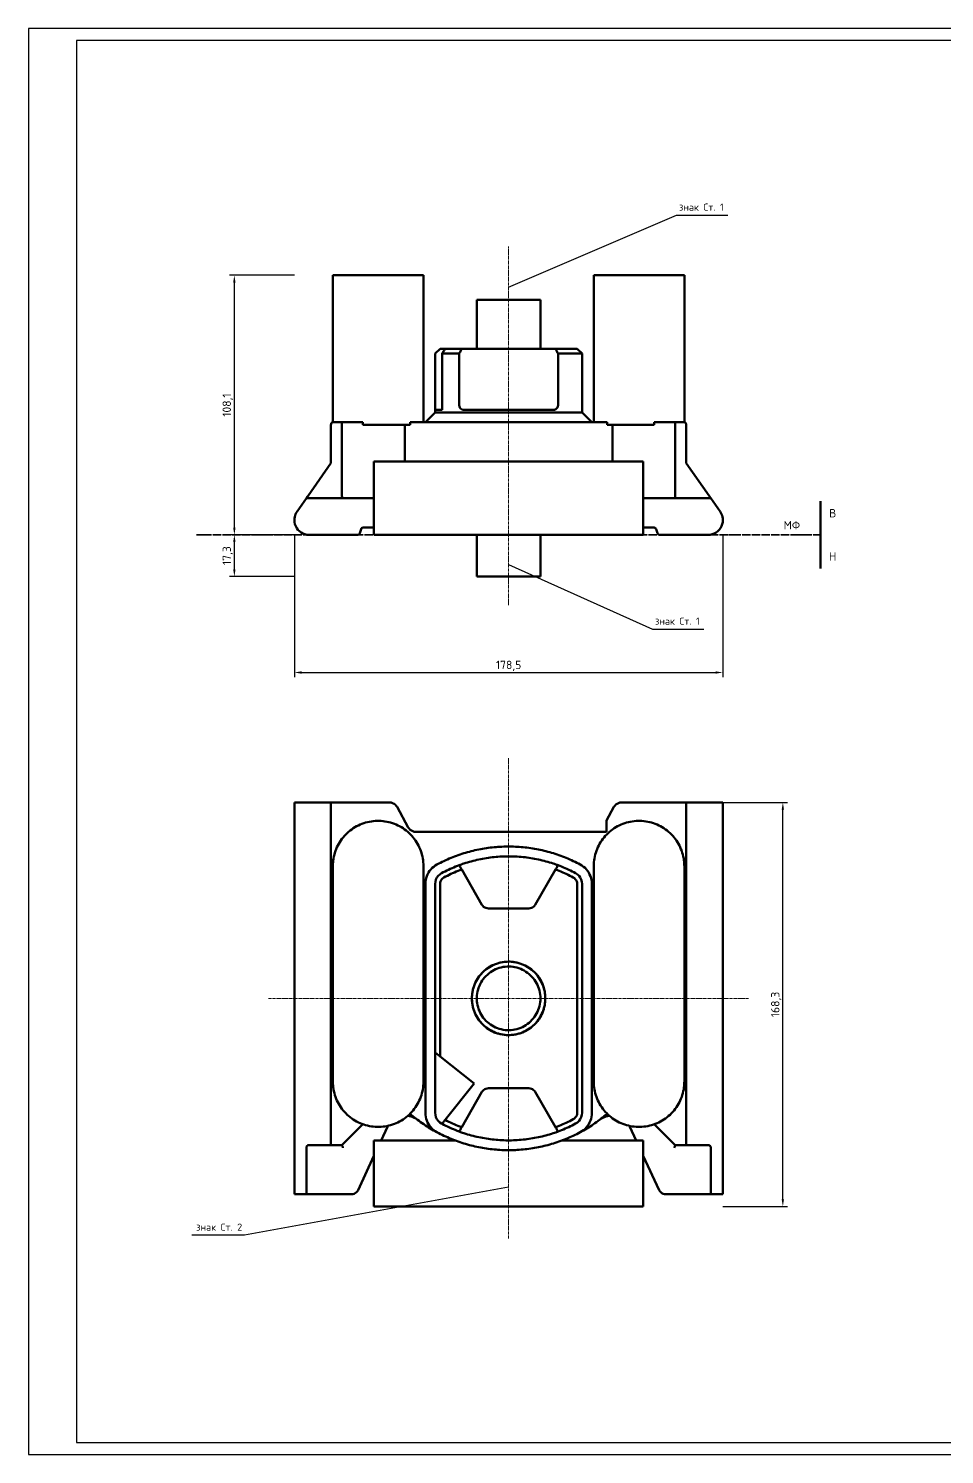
# Model space of a CAD drawing. Header units: millimetres. Extents: x 0 to 841, y 0 to 594.
# Drawn here: x 0 to 382, y 0 to 594 of the extents above; entities that cross this region are included whole.
import ezdxf
from ezdxf.enums import TextEntityAlignment as Align

# ---------------------------------------------------------------- set-up
doc = ezdxf.new("R2010")
doc.units = ezdxf.units.MM
doc.header["$LTSCALE"] = 0.35
doc.linetypes.add('CENTER', pattern=[5.08, 3.175, -0.635, 0.635, -0.635])
doc.linetypes.add('DASHDOT', pattern=[3.556, 2.54, -0.508, 0, -0.508])
for name, color, linetype in [('00_РАМКА', 7, 'Continuous'), ('08_ТЕКСТ', 7, 'Continuous'), ('09_РАЗМЕРЫ', 7, 'Continuous')]:
    doc.layers.add(name, color=color, linetype=linetype)
for name, color, linetype, lineweight in [('07_ОСИ', 2, 'CENTER', 18), ('20_ВИДИМЫЕ', 7, 'Continuous', 50), ('26_РАЗЪЁМ', 7, 'DASHDOT', 35)]:
    doc.layers.add(name, color=color, linetype=linetype, lineweight=lineweight)
doc.styles.add('ГОСТ', font='isocpeur.ttf')
doc.dimstyles.new('ГОСТ', dxfattribs={"dimtxt": 3.5, "dimasz": 3, "dimexe": 2, "dimexo": 0, "dimgap": 1, "dimtad": 1, "dimdec": 1, "dimtxsty": 'ГОСТ', "dimcen": 2.5, "dimclrd": 7, "dimclre": 7, "dimclrt": 7, "dimazin": 3, "dimtfac": 1, "dimtmove": 0, "dimatfit": 3, "dimarcsym": 0})

msp = doc.modelspace()

# ---------------------------------------------------------------- linework, layer by layer
at = {"layer": '00_РАМКА'}
for points in [[(0, 0), (841, 0), (841, 594), (0, 594)], [(20, 5), (836, 5), (836, 589), (20, 589)]]:
    msp.add_lwpolyline(points, close=True, dxfattribs=at)
at = {"layer": '07_ОСИ'}
for p, q in [((200, 353.74), (200, 503.2)), ((200, 90), (200, 290)), ((100, 190), (300, 190))]:
    msp.add_line(p, q, dxfattribs=at)
at = {"layer": '09_РАЗМЕРЫ'}
for p, q in [((200, 486.2), (270, 516.2)), ((270, 516.2), (291.35, 516.2)), ((200, 370.74), (260, 343.74)), ((260, 343.74), (281.35, 343.74)), ((200, 111.3), (90, 91.3)), ((90, 91.3), (68.05, 91.3))]:
    msp.add_line(p, q, dxfattribs=at)
at = {"layer": '20_ВИДИМЫЕ'}
for q in [(330, 397.08), (330, 369.08)]:
    msp.add_line((330, 383.08), q, dxfattribs=at)
for points in [[(126.78, 429.97), (126.78, 491.2)], [(164.52, 491.2), (164.38, 491.2), (164.24, 491.2), (164.1, 491.2), (163.78, 491.2), (163.37, 491.2), (162.95, 491.2), (162.46, 491.2), (161.79, 491.2), (161.13, 491.2), (160.46, 491.2), (159.58, 491.2), (158.69, 491.2), (157.8, 491.2), (156.81, 491.2), (155.74, 491.2), (154.68, 491.2), (153.59, 491.2), (152.4, 491.2), (151.21, 491.2), (150.02, 491.2), (148.78, 491.2), (147.53, 491.2), (146.28, 491.2), (145.03, 491.2), (143.78, 491.2), (142.53, 491.2), (141.29, 491.2), (140.1, 491.2), (138.91, 491.2), (137.72, 491.2), (136.63, 491.2), (135.56, 491.2), (134.5, 491.2), (133.51, 491.2), (132.62, 491.2), (131.73, 491.2), (130.85, 491.2), (130.18, 491.2), (129.51, 491.2), (128.84, 491.2), (128.36, 491.2), (127.94, 491.2), (127.52, 491.2), (127.21, 491.2), (127.07, 491.2), (126.93, 491.2), (126.78, 491.2)], [(164.52, 430), (164.52, 491.2)], [(273.22, 491.2), (273.07, 491.2), (272.93, 491.2), (272.79, 491.2), (272.48, 491.2), (272.06, 491.2), (271.64, 491.2), (271.16, 491.2), (270.49, 491.2), (269.82, 491.2), (269.15, 491.2), (268.27, 491.2), (267.38, 491.2), (266.49, 491.2), (265.5, 491.2), (264.44, 491.2), (263.37, 491.2), (262.28, 491.2), (261.09, 491.2), (259.9, 491.2), (258.71, 491.2), (257.47, 491.2), (256.22, 491.2), (254.97, 491.2), (253.72, 491.2), (252.47, 491.2), (251.22, 491.2), (249.98, 491.2), (248.79, 491.2), (247.6, 491.2), (246.41, 491.2), (245.32, 491.2), (244.26, 491.2), (243.19, 491.2), (242.2, 491.2), (241.31, 491.2), (240.42, 491.2), (239.54, 491.2), (238.87, 491.2), (238.21, 491.2), (237.54, 491.2), (237.05, 491.2), (236.63, 491.2), (236.22, 491.2), (235.9, 491.2), (235.76, 491.2), (235.62, 491.2), (235.48, 491.2)], [(235.48, 430), (235.48, 491.2)], [(273.22, 429.97), (273.22, 491.2)], [(186.74, 481), (186.88, 481), (187.02, 481), (187.34, 481), (187.76, 481), (188.24, 481), (188.91, 481), (189.59, 481), (190.46, 481), (191.35, 481), (192.34, 481), (193.41, 481), (194.5, 481), (195.69, 481), (196.88, 481), (198.12, 481), (199.37, 481), (200.63, 481), (201.88, 481), (203.12, 481), (204.31, 481), (205.5, 481), (206.59, 481), (207.66, 481), (208.65, 481), (209.54, 481), (210.41, 481), (211.09, 481), (211.76, 481), (212.24, 481), (212.66, 481), (212.98, 481), (213.12, 481), (213.26, 481)], [(186.74, 460.6), (186.74, 481)], [(213.26, 460.6), (213.26, 481)], [(171.44, 460.6), (169.4, 458.56)], [(169.4, 435.1), (169.4, 458.56)], [(173.57, 460.6), (171.44, 460.6)], [(172.28, 458.56), (172.49, 458.9), (172.71, 459.24), (172.92, 459.58), (173.14, 459.92), (173.35, 460.26), (173.57, 460.6)], [(179.41, 458.56), (178.5, 458.56), (177.59, 458.56), (176.69, 458.56), (175.79, 458.56), (174.9, 458.56), (174.02, 458.56), (173.15, 458.56), (172.28, 458.56)], [(172.28, 458.56), (172.28, 435.1)], [(173.57, 460.6), (174.4, 460.6), (175.25, 460.6), (176.1, 460.6), (176.96, 460.6), (177.82, 460.6), (178.69, 460.6), (179.57, 460.6), (180.45, 460.6)], [(180.45, 460.6), (180.27, 460.26), (180.1, 459.92), (179.93, 459.58), (179.76, 459.24), (179.58, 458.9), (179.41, 458.56)], [(179.41, 458.56), (179.41, 437.14)], [(180.45, 460.6), (188.92, 460.6)], [(188.92, 460.6), (189.22, 460.6), (189.6, 460.6), (190.04, 460.6), (190.52, 460.6), (191.04, 460.6), (191.57, 460.6)], [(191.57, 460.6), (208.43, 460.6)], [(208.43, 460.6), (208.96, 460.6), (209.48, 460.6), (209.96, 460.6), (210.4, 460.6), (210.78, 460.6), (211.08, 460.6)], [(211.08, 460.6), (219.55, 460.6)], [(219.55, 460.6), (220.4, 460.6), (221.23, 460.6), (222.07, 460.6), (222.9, 460.6), (223.72, 460.6), (224.53, 460.6), (225.34, 460.6), (226.15, 460.6), (226.94, 460.6)], [(220.59, 458.56), (220.42, 458.9), (220.24, 459.24), (220.07, 459.58), (219.9, 459.92), (219.73, 460.26), (219.55, 460.6)], [(227.91, 458.56), (227.12, 458.56), (226.32, 458.56), (225.52, 458.56), (224.71, 458.56), (223.9, 458.56), (223.08, 458.56), (222.25, 458.56), (221.42, 458.56), (220.59, 458.56)], [(220.59, 437.14), (220.59, 458.56)], [(226.94, 460.6), (227.4, 460.6), (227.8, 460.6), (228.12, 460.6), (228.36, 460.6), (228.51, 460.6), (228.56, 460.6)], [(230.6, 458.56), (230.51, 458.56), (230.27, 458.56), (229.87, 458.56), (229.33, 458.56), (228.67, 458.56), (227.91, 458.56)], [(228.56, 460.6), (230.6, 458.56)], [(230.6, 458.56), (230.6, 434.08)], [(165.32, 430), (169.4, 434.08)], [(169.4, 434.08), (169.4, 435.1)], [(169.4, 435.1), (169.49, 435.1), (169.73, 435.1), (170.13, 435.1), (170.67, 435.1), (171.33, 435.1), (172.09, 435.1)], [(169.4, 434.08), (169.49, 434.08), (169.73, 434.08), (170.13, 434.08), (170.67, 434.08), (171.33, 434.08), (172.09, 434.08)], [(172.28, 435.1), (172.25, 435.1), (172.22, 435.1), (172.19, 435.1), (172.16, 435.1), (172.12, 435.1), (172.09, 435.1)], [(172.09, 434.08), (172.85, 434.08), (173.61, 434.08), (174.36, 434.08), (175.12, 434.08), (175.88, 434.08), (176.66, 434.08), (177.44, 434.08), (178.22, 434.08), (179, 434.08), (179.78, 434.08), (180.58, 434.08), (181.38, 434.08), (182.18, 434.08), (182.98, 434.08), (183.79, 434.08), (184.6, 434.08), (185.42, 434.08), (186.24, 434.08), (187.05, 434.08), (187.87, 434.08), (188.7, 434.08), (189.53, 434.08), (190.36, 434.08), (191.19, 434.08), (192.02, 434.08), (192.86, 434.08), (193.7, 434.08), (194.54, 434.08), (195.37, 434.08), (196.21, 434.08), (197.05, 434.08), (197.9, 434.08), (198.74, 434.08), (199.58, 434.08), (200.42, 434.08), (201.26, 434.08), (202.1, 434.08), (202.95, 434.08), (203.79, 434.08), (204.63, 434.08), (205.46, 434.08), (206.3, 434.08), (207.14, 434.08), (207.98, 434.08), (208.81, 434.08), (209.64, 434.08), (210.47, 434.08), (211.3, 434.08), (212.13, 434.08), (212.95, 434.08), (213.76, 434.08), (214.58, 434.08), (215.4, 434.08), (216.21, 434.08), (217.02, 434.08), (217.82, 434.08), (218.62, 434.08), (219.42, 434.08), (220.22, 434.08), (221, 434.08), (221.78, 434.08), (222.56, 434.08), (223.34, 434.08), (224.12, 434.08), (224.88, 434.08), (225.64, 434.08), (226.39, 434.08), (227.15, 434.08), (227.91, 434.08)], [(181.37, 435.1), (180.86, 435.17), (180.39, 435.37), (179.99, 435.69), (179.68, 436.11), (179.48, 436.6), (179.41, 437.14)], [(218.63, 435.1), (217.84, 435.1), (217.05, 435.1), (216.27, 435.1), (215.47, 435.1), (214.67, 435.1), (213.88, 435.1), (213.07, 435.1), (212.27, 435.1), (211.46, 435.1), (210.65, 435.1), (209.84, 435.1), (209.03, 435.1), (208.21, 435.1), (207.4, 435.1), (206.58, 435.1), (205.76, 435.1), (204.94, 435.1), (204.12, 435.1), (203.29, 435.1), (202.47, 435.1), (201.65, 435.1), (200.82, 435.1), (200, 435.1), (199.18, 435.1), (198.35, 435.1), (197.53, 435.1), (196.71, 435.1), (195.88, 435.1), (195.06, 435.1), (194.24, 435.1), (193.42, 435.1), (192.6, 435.1), (191.79, 435.1), (190.97, 435.1), (190.16, 435.1), (189.35, 435.1), (188.54, 435.1), (187.73, 435.1), (186.93, 435.1), (186.12, 435.1), (185.33, 435.1), (184.53, 435.1), (183.73, 435.1), (182.95, 435.1), (182.16, 435.1), (181.37, 435.1)], [(220.59, 437.14), (220.52, 436.61), (220.33, 436.11), (220.01, 435.69), (219.61, 435.37), (219.14, 435.17), (218.63, 435.1)], [(219.76, 435.47), (219.77, 435.48), (219.78, 435.48), (219.78, 435.49), (219.79, 435.49), (219.8, 435.5), (219.81, 435.5)], [(220.01, 435.69), (220.04, 435.72), (220.07, 435.76), (220.11, 435.79), (220.14, 435.83), (220.17, 435.87), (220.19, 435.91)], [(227.91, 434.08), (228.67, 434.08), (229.33, 434.08), (229.87, 434.08), (230.27, 434.08), (230.51, 434.08), (230.6, 434.08)], [(230.6, 434.08), (234.68, 430)], [(127.01, 430), (126.75, 429.97), (126.5, 429.86), (126.29, 429.7), (126.13, 429.49), (126.03, 429.24), (125.99, 428.98)], [(125.99, 413.01), (125.99, 428.98)], [(127, 430), (126.94, 430), (126.88, 429.99), (126.84, 429.99), (126.81, 429.98), (126.79, 429.98), (126.78, 429.97)], [(126.78, 429.97), (126.79, 429.98), (126.81, 429.98), (126.84, 429.99), (126.89, 429.99), (126.94, 430), (127.01, 430)], [(130.56, 430), (127.01, 430)], [(139.31, 430), (130.56, 430)], [(130.56, 399.4), (130.56, 430)], [(139.31, 430), (139.31, 428.98)], [(158.93, 428.98), (158.28, 428.98), (157.61, 428.98), (156.92, 428.98), (156.2, 428.98), (155.46, 428.98), (154.69, 428.98), (153.91, 428.98), (153.1, 428.98), (152.28, 428.98), (151.45, 428.98), (150.6, 428.98), (149.75, 428.98), (148.88, 428.98), (148.01, 428.98), (147.13, 428.98), (146.25, 428.98), (145.36, 428.98), (144.48, 428.98), (143.6, 428.98), (142.73, 428.98), (141.86, 428.98), (141, 428.98), (140.15, 428.98), (139.31, 428.98)], [(156.77, 428.98), (156.77, 413.68)], [(170.17, 430), (169.31, 430), (168.47, 430), (167.63, 430), (166.79, 430), (165.97, 430), (165.15, 430), (164.34, 430), (163.54, 430), (162.75, 430), (161.97, 430), (161.2, 430), (160.43, 430), (159.68, 430), (158.93, 430)], [(158.93, 430), (158.93, 428.98)], [(229.83, 430), (229.08, 430), (228.32, 430), (227.57, 430), (226.82, 430), (226.06, 430), (225.29, 430), (224.51, 430), (223.74, 430), (222.96, 430), (222.18, 430), (221.39, 430), (220.6, 430), (219.8, 430), (219, 430), (218.2, 430), (217.4, 430), (216.59, 430), (215.77, 430), (214.96, 430), (214.15, 430), (213.33, 430), (212.51, 430), (211.68, 430), (210.85, 430), (210.03, 430), (209.2, 430), (208.37, 430), (207.53, 430), (206.7, 430), (205.87, 430), (205.03, 430), (204.19, 430), (203.36, 430), (202.52, 430), (201.68, 430), (200.84, 430), (200, 430), (199.16, 430), (198.32, 430), (197.48, 430), (196.64, 430), (195.81, 430), (194.97, 430), (194.13, 430), (193.3, 430), (192.47, 430), (191.63, 430), (190.8, 430), (189.97, 430), (189.15, 430), (188.32, 430), (187.49, 430), (186.67, 430), (185.85, 430), (185.04, 430), (184.23, 430), (183.41, 430), (182.6, 430), (181.8, 430), (181, 430), (180.2, 430), (179.4, 430), (178.61, 430), (177.82, 430), (177.04, 430), (176.26, 430), (175.49, 430), (174.71, 430), (173.94, 430), (173.18, 430), (172.43, 430), (171.68, 430), (170.92, 430), (170.17, 430)], [(241.07, 430), (240.32, 430), (239.57, 430), (238.8, 430), (238.03, 430), (237.25, 430), (236.46, 430), (235.66, 430), (234.85, 430), (234.03, 430), (233.21, 430), (232.37, 430), (231.53, 430), (230.69, 430), (229.83, 430)], [(241.07, 430), (241.07, 428.98)], [(260.69, 428.98), (259.85, 428.98), (259, 428.98), (258.14, 428.98), (257.27, 428.98), (256.4, 428.98), (255.52, 428.98), (254.64, 428.98), (253.75, 428.98), (252.87, 428.98), (251.99, 428.98), (251.12, 428.98), (250.25, 428.98), (249.4, 428.98), (248.55, 428.98), (247.72, 428.98), (246.9, 428.98), (246.09, 428.98), (245.31, 428.98), (244.54, 428.98), (243.8, 428.98), (243.08, 428.98), (242.39, 428.98), (241.72, 428.98), (241.07, 428.98)], [(243.23, 413.68), (243.23, 428.98)], [(260.69, 430), (260.69, 428.98)], [(269.44, 430), (260.69, 430)], [(269.44, 399.4), (269.44, 430)], [(272.99, 430), (269.44, 430)], [(272.99, 430), (273.06, 430), (273.11, 429.99), (273.16, 429.99), (273.19, 429.98), (273.21, 429.98), (273.22, 429.97)], [(273.22, 429.97), (273.21, 429.98), (273.19, 429.98), (273.16, 429.99), (273.11, 429.99), (273.06, 430), (272.99, 430)], [(274.01, 428.98), (273.97, 429.24), (273.87, 429.49), (273.71, 429.7), (273.5, 429.86), (273.25, 429.97), (272.99, 430)], [(274.01, 413.01), (274.01, 428.98)], [(116.46, 399.4), (125.99, 413.01)], [(143.9, 413.68), (256.1, 413.68)], [(143.9, 383.08), (143.9, 413.68)], [(256.1, 383.08), (256.1, 413.68)], [(283.54, 399.4), (274.01, 413.01)], [(111.86, 392.82), (115.75, 398.38)], [(115.75, 398.38), (115.77, 398.41), (115.84, 398.51), (115.96, 398.68), (116.11, 398.9), (116.29, 399.15), (116.46, 399.4)], [(134.51, 398.38), (115.75, 398.38)], [(130.56, 399.4), (130.57, 399.15), (130.61, 398.9), (130.68, 398.68), (130.77, 398.51), (130.88, 398.41), (130.98, 398.38)], [(134.51, 398.38), (135.09, 398.38), (135.64, 398.38), (136.15, 398.38), (136.61, 398.38), (136.99, 398.38), (137.28, 398.38)], [(137.28, 398.38), (143.9, 398.38)], [(256.1, 398.38), (262.72, 398.38)], [(262.72, 398.38), (263.01, 398.38), (263.39, 398.38), (263.85, 398.38), (264.36, 398.38), (264.91, 398.38), (265.49, 398.38)], [(284.25, 398.38), (265.49, 398.38)], [(269.02, 398.38), (269.12, 398.41), (269.23, 398.51), (269.32, 398.68), (269.39, 398.9), (269.43, 399.15), (269.44, 399.4)], [(283.54, 399.4), (283.71, 399.15), (283.89, 398.9), (284.04, 398.68), (284.16, 398.51), (284.23, 398.41), (284.25, 398.38)], [(288.14, 392.82), (284.25, 398.38)], [(111.86, 392.82), (111.53, 392.29), (111.25, 391.73), (111.03, 391.15), (110.88, 390.55), (110.78, 389.93), (110.75, 389.31)], [(288.14, 392.82), (288.47, 392.29), (288.75, 391.73), (288.97, 391.15), (289.12, 390.55), (289.22, 389.93), (289.25, 389.31)], [(110.75, 389.2), (110.75, 389.31)], [(110.75, 389.2), (110.81, 388.33), (111, 387.48), (111.3, 386.66), (111.72, 385.89), (112.24, 385.19), (112.86, 384.57), (113.56, 384.05), (114.33, 383.63), (115.15, 383.33), (116, 383.14), (116.87, 383.08)], [(138.57, 385.44), (138.65, 385.63), (138.78, 385.8), (138.94, 385.95), (139.13, 386.06), (139.33, 386.12), (139.54, 386.14)], [(139.54, 386.14), (143.9, 386.14)], [(256.1, 386.14), (260.46, 386.14)], [(260.46, 386.14), (260.67, 386.12), (260.87, 386.06), (261.06, 385.95), (261.22, 385.8), (261.35, 385.63), (261.43, 385.44)], [(289.25, 389.2), (289.19, 388.33), (289, 387.48), (288.7, 386.66), (288.28, 385.89), (287.76, 385.19), (287.14, 384.57), (286.44, 384.05), (285.67, 383.63), (284.85, 383.33), (284, 383.14), (283.13, 383.08)], [(289.25, 389.2), (289.25, 389.31)], [(134.51, 383.08), (116.87, 383.08)], [(137.04, 383.08), (136.73, 383.08), (136.36, 383.08), (135.95, 383.08), (135.49, 383.08), (135.01, 383.08), (134.51, 383.08)], [(137.28, 383.11), (137.25, 383.1), (137.21, 383.09), (137.17, 383.09), (137.13, 383.08), (137.09, 383.08), (137.04, 383.08)], [(137.28, 383.11), (137.44, 383.16), (137.6, 383.24), (137.73, 383.35), (137.85, 383.48), (137.95, 383.62), (138.01, 383.78)], [(138.01, 383.78), (138.57, 385.44)], [(143.9, 383.08), (256.1, 383.08)], [(186.74, 365.74), (186.74, 383.08)], [(213.26, 365.74), (213.26, 383.08)], [(261.43, 385.44), (261.99, 383.78)], [(261.99, 383.78), (262.05, 383.62), (262.15, 383.48), (262.27, 383.35), (262.4, 383.24), (262.56, 383.16), (262.72, 383.11)], [(262.96, 383.08), (262.91, 383.08), (262.87, 383.08), (262.83, 383.09), (262.79, 383.09), (262.75, 383.1), (262.72, 383.11)], [(265.49, 383.08), (264.99, 383.08), (264.51, 383.08), (264.05, 383.08), (263.64, 383.08), (263.27, 383.08), (262.96, 383.08)], [(283.13, 383.08), (265.49, 383.08)], [(186.74, 365.74), (186.88, 365.74), (187.02, 365.74), (187.34, 365.74), (187.76, 365.74), (188.24, 365.74), (188.91, 365.74), (189.59, 365.74), (190.46, 365.74), (191.35, 365.74), (192.34, 365.74), (193.41, 365.74), (194.5, 365.74), (195.69, 365.74), (196.88, 365.74), (198.12, 365.74), (199.37, 365.74), (200.63, 365.74), (201.88, 365.74), (203.12, 365.74), (204.31, 365.74), (205.5, 365.74), (206.59, 365.74), (207.66, 365.74), (208.65, 365.74), (209.54, 365.74), (210.41, 365.74), (211.09, 365.74), (211.76, 365.74), (212.24, 365.74), (212.66, 365.74), (212.98, 365.74), (213.12, 365.74), (213.26, 365.74)], [(110.75, 108.4), (110.75, 271.6)], [(110.75, 271.6), (110.78, 271.6), (110.88, 271.6), (111.03, 271.6), (111.25, 271.6), (111.53, 271.6), (111.86, 271.6)], [(125.99, 271.6), (111.86, 271.6)], [(125.99, 128.8), (125.99, 271.6)], [(125.99, 271.6), (126.03, 271.6), (126.13, 271.6), (126.29, 271.6), (126.5, 271.6), (126.75, 271.6), (127.01, 271.6)], [(127.01, 271.6), (150.44, 271.6)], [(153.58, 269.73), (153.23, 270.26), (152.79, 270.72), (152.27, 271.1), (151.7, 271.37), (151.08, 271.54), (150.44, 271.6)], [(158.19, 261.23), (153.58, 269.73)], [(243.86, 269.75), (240.8, 264.15)], [(246.99, 271.6), (246.36, 271.54), (245.75, 271.38), (245.18, 271.1), (244.66, 270.73), (244.22, 270.27), (243.86, 269.75)], [(246.99, 271.6), (272.99, 271.6)], [(272.99, 271.6), (273.25, 271.6), (273.5, 271.6), (273.71, 271.6), (273.87, 271.6), (273.97, 271.6), (274.01, 271.6)], [(274.01, 271.6), (288.14, 271.6)], [(274.01, 271.6), (274.01, 128.8)], [(288.14, 271.6), (288.47, 271.6), (288.75, 271.6), (288.97, 271.6), (289.12, 271.6), (289.22, 271.6), (289.25, 271.6)], [(289.25, 271.6), (289.25, 108.4)], [(126.78, 245.08), (126.8, 245.89), (126.85, 246.7), (126.94, 247.51), (127.06, 248.31), (127.22, 249.11), (127.41, 249.9), (127.63, 250.68), (127.89, 251.45), (128.18, 252.21), (128.51, 252.95), (128.86, 253.68), (129.25, 254.4), (129.66, 255.09), (130.11, 255.77), (130.58, 256.43), (131.08, 257.07), (131.61, 257.69), (132.17, 258.28), (132.75, 258.85), (133.35, 259.39), (133.98, 259.91), (134.63, 260.39), (135.3, 260.85), (135.99, 261.28), (136.69, 261.69), (137.41, 262.06), (138.15, 262.39), (138.9, 262.7), (139.67, 262.98), (140.44, 263.22), (141.23, 263.42), (142.02, 263.6), (142.82, 263.74), (143.63, 263.84), (144.44, 263.91), (145.25, 263.95), (146.06, 263.95), (146.87, 263.91), (147.68, 263.84), (148.49, 263.74), (149.29, 263.6), (150.08, 263.42), (150.86, 263.22), (151.64, 262.98), (152.4, 262.7), (153.16, 262.39), (153.89, 262.06), (154.62, 261.69), (155.32, 261.28), (156.01, 260.85), (156.68, 260.39), (157.33, 259.91), (157.96, 259.39), (158.56, 258.85), (159.14, 258.28), (159.7, 257.69), (160.22, 257.07), (160.73, 256.43), (161.2, 255.77), (161.65, 255.09), (162.06, 254.4), (162.45, 253.68), (162.8, 252.95), (163.13, 252.21), (163.42, 251.45), (163.67, 250.68), (163.9, 249.9), (164.09, 249.11), (164.25, 248.31), (164.37, 247.51), (164.45, 246.7), (164.51, 245.89), (164.52, 245.08)], [(235.48, 245.08), (235.49, 245.89), (235.55, 246.7), (235.63, 247.51), (235.75, 248.31), (235.91, 249.11), (236.1, 249.9), (236.33, 250.68), (236.58, 251.45), (236.87, 252.21), (237.2, 252.95), (237.55, 253.68), (237.94, 254.4), (238.35, 255.09), (238.8, 255.77), (239.27, 256.43), (239.78, 257.07), (240.3, 257.69), (240.86, 258.28), (241.44, 258.85), (242.04, 259.39), (242.67, 259.91), (243.32, 260.39), (243.99, 260.85), (244.68, 261.28), (245.38, 261.69), (246.11, 262.06), (246.84, 262.39), (247.6, 262.7), (248.36, 262.98), (249.14, 263.22), (249.92, 263.42), (250.71, 263.6), (251.51, 263.74), (252.32, 263.84), (253.13, 263.91), (253.94, 263.95), (254.75, 263.95), (255.56, 263.91), (256.37, 263.84), (257.18, 263.74), (257.98, 263.6), (258.77, 263.42), (259.56, 263.22), (260.33, 262.98), (261.1, 262.7), (261.85, 262.39), (262.59, 262.06), (263.31, 261.69), (264.01, 261.28), (264.7, 260.85), (265.37, 260.39), (266.02, 259.91), (266.65, 259.39), (267.25, 258.85), (267.83, 258.28), (268.39, 257.69), (268.92, 257.07), (269.42, 256.43), (269.89, 255.77), (270.34, 255.09), (270.75, 254.4), (271.14, 253.68), (271.49, 252.95), (271.82, 252.21), (272.11, 251.45), (272.37, 250.68), (272.59, 249.9), (272.78, 249.11), (272.94, 248.31), (273.06, 247.51), (273.15, 246.7), (273.2, 245.89), (273.22, 245.08)], [(240.8, 259.36), (240.8, 264.15)], [(161.33, 259.36), (160.69, 259.42), (160.07, 259.59), (159.5, 259.86), (158.98, 260.24), (158.54, 260.7), (158.19, 261.23)], [(161.33, 259.36), (240.8, 259.36)], [(170.17, 245.76), (170.88, 246.14), (171.6, 246.51), (172.33, 246.86), (173.05, 247.21), (173.79, 247.55), (174.52, 247.88), (175.26, 248.2), (176.01, 248.51), (176.76, 248.81), (177.51, 249.1), (178.26, 249.39), (179.02, 249.66), (179.79, 249.92), (180.55, 250.18), (181.32, 250.42), (182.09, 250.65), (182.87, 250.88), (183.65, 251.09), (184.43, 251.29), (185.21, 251.49), (186, 251.67), (186.78, 251.84), (187.57, 252.01), (188.37, 252.16), (189.16, 252.3), (189.96, 252.44), (190.75, 252.56), (191.55, 252.67), (192.35, 252.78), (193.16, 252.87), (193.96, 252.95), (194.76, 253.02), (195.57, 253.08), (196.37, 253.14), (197.18, 253.18), (197.98, 253.21), (198.79, 253.23), (199.6, 253.24), (200.4, 253.24), (201.21, 253.23), (202.02, 253.21), (202.82, 253.18), (203.63, 253.14), (204.43, 253.08), (205.24, 253.02), (206.04, 252.95), (206.84, 252.87), (207.65, 252.78), (208.45, 252.67), (209.25, 252.56), (210.04, 252.44), (210.84, 252.3), (211.63, 252.16), (212.43, 252.01), (213.22, 251.84), (214, 251.67), (214.79, 251.49), (215.57, 251.29), (216.35, 251.09), (217.13, 250.88), (217.91, 250.65), (218.68, 250.42), (219.45, 250.18), (220.21, 249.92), (220.98, 249.66), (221.74, 249.39), (222.49, 249.1), (223.24, 248.81), (223.99, 248.51), (224.74, 248.2), (225.48, 247.88), (226.21, 247.55), (226.95, 247.21), (227.67, 246.86), (228.4, 246.51), (229.12, 246.14), (229.83, 245.76)], [(126.78, 245.08), (126.79, 245.57), (126.81, 246.06), (126.84, 246.54), (126.89, 247.03), (126.94, 247.52), (127.01, 248)], [(126.78, 155.32), (126.78, 245.08)], [(164.52, 245.08), (164.52, 155.32)], [(165.32, 237.67), (165.36, 238.49), (165.47, 239.31), (165.65, 240.12), (165.91, 240.9), (166.23, 241.66), (166.63, 242.39), (167.08, 243.07), (167.6, 243.72), (168.17, 244.31), (168.79, 244.86), (169.46, 245.34), (170.17, 245.76)], [(172.09, 242.16), (172.81, 242.54), (173.52, 242.9), (174.24, 243.26), (174.97, 243.6), (175.7, 243.94), (176.43, 244.26), (177.17, 244.58), (177.91, 244.88), (178.66, 245.18), (179.41, 245.46)], [(180.45, 243.67), (179.69, 243.39), (178.93, 243.09), (178.18, 242.79), (177.43, 242.47), (176.69, 242.15), (175.96, 241.81), (175.22, 241.47), (174.5, 241.11), (173.77, 240.74), (173.06, 240.37)], [(179.41, 245.46), (179.48, 245.49), (179.67, 245.56), (179.99, 245.67), (180.39, 245.82), (180.86, 245.98), (181.37, 246.15)], [(179.41, 245.46), (179.58, 245.16), (179.76, 244.86), (179.93, 244.57), (180.1, 244.27), (180.27, 243.97), (180.45, 243.67)], [(180.45, 243.67), (188.92, 229)], [(218.63, 246.15), (217.86, 246.4), (217.09, 246.64), (216.32, 246.86), (215.54, 247.08), (214.76, 247.29), (213.98, 247.48), (213.2, 247.67), (212.41, 247.84), (211.62, 248.01), (210.83, 248.16), (210.03, 248.3), (209.24, 248.43), (208.44, 248.55), (207.64, 248.66), (206.84, 248.76), (206.04, 248.85), (205.24, 248.93), (204.43, 248.99), (203.63, 249.05), (202.82, 249.09), (202.02, 249.13), (201.21, 249.15), (200.4, 249.16), (199.6, 249.16), (198.79, 249.15), (197.98, 249.13), (197.18, 249.09), (196.37, 249.05), (195.57, 248.99), (194.76, 248.93), (193.96, 248.85), (193.16, 248.76), (192.36, 248.66), (191.56, 248.55), (190.76, 248.43), (189.97, 248.3), (189.17, 248.16), (188.38, 248.01), (187.59, 247.84), (186.8, 247.67), (186.02, 247.48), (185.24, 247.29), (184.46, 247.08), (183.68, 246.86), (182.91, 246.64), (182.14, 246.4), (181.37, 246.15)], [(211.08, 229), (219.55, 243.67)], [(218.63, 246.15), (219.14, 245.98), (219.61, 245.82), (220.01, 245.67), (220.32, 245.56), (220.52, 245.49), (220.59, 245.46)], [(219.55, 243.67), (219.73, 243.97), (219.9, 244.27), (220.07, 244.57), (220.24, 244.86), (220.42, 245.16), (220.59, 245.46)], [(226.94, 240.37), (226.23, 240.74), (225.5, 241.11), (224.78, 241.47), (224.04, 241.81), (223.31, 242.15), (222.57, 242.47), (221.82, 242.79), (221.07, 243.09), (220.31, 243.39), (219.55, 243.67)], [(220.59, 245.46), (221.34, 245.18), (222.09, 244.88), (222.83, 244.58), (223.57, 244.26), (224.3, 243.94), (225.03, 243.6), (225.76, 243.26), (226.48, 242.9), (227.19, 242.54), (227.91, 242.16)], [(229.83, 245.76), (230.54, 245.34), (231.21, 244.86), (231.83, 244.31), (232.4, 243.72), (232.92, 243.07), (233.37, 242.39), (233.77, 241.66), (234.09, 240.9), (234.35, 240.12), (234.53, 239.31), (234.64, 238.49), (234.68, 237.67)], [(235.48, 155.32), (235.48, 245.08)], [(272.99, 248), (273.06, 247.52), (273.11, 247.03), (273.16, 246.54), (273.19, 246.06), (273.21, 245.57), (273.22, 245.08)], [(273.22, 245.08), (273.22, 155.32)], [(165.32, 142.33), (165.32, 237.67)], [(169.4, 237.67), (169.48, 238.58), (169.73, 239.46), (170.13, 240.29), (170.66, 241.03), (171.33, 241.66), (172.09, 242.16)], [(169.4, 167.43), (169.4, 237.67)], [(173.06, 240.37), (172.6, 240.06), (172.2, 239.69), (171.88, 239.24), (171.64, 238.75), (171.49, 238.22), (171.44, 237.67)], [(171.44, 237.67), (171.44, 165.82)], [(228.56, 237.67), (228.51, 238.22), (228.36, 238.75), (228.12, 239.24), (227.8, 239.69), (227.4, 240.06), (226.94, 240.37)], [(227.91, 242.16), (228.67, 241.66), (229.34, 241.03), (229.87, 240.29), (230.27, 239.46), (230.52, 238.58), (230.6, 237.67)], [(228.56, 142.33), (228.56, 237.67)], [(230.6, 237.67), (230.6, 142.33)], [(234.68, 237.67), (234.68, 142.33)], [(191.57, 227.47), (191.04, 227.51), (190.52, 227.65), (190.04, 227.88), (189.6, 228.18), (189.22, 228.56), (188.92, 229)], [(191.57, 227.47), (208.43, 227.47)], [(211.08, 229), (210.78, 228.56), (210.4, 228.18), (209.96, 227.88), (209.48, 227.65), (208.96, 227.51), (208.43, 227.47)], [(184.7, 190), (184.72, 189.18), (184.79, 188.36), (184.9, 187.55), (185.05, 186.74), (185.25, 185.94), (185.49, 185.15), (185.77, 184.38), (186.09, 183.63), (186.45, 182.89), (186.85, 182.17), (187.29, 181.48), (187.77, 180.81), (188.28, 180.17), (188.82, 179.55), (189.4, 178.97), (190.01, 178.41), (190.65, 177.89), (191.31, 177.41), (192, 176.96), (192.71, 176.55), (193.44, 176.18), (194.19, 175.85), (194.96, 175.55), (195.74, 175.3), (196.54, 175.1), (197.34, 174.93), (198.16, 174.81), (198.97, 174.73), (199.79, 174.7), (200.62, 174.71), (201.44, 174.77), (202.25, 174.87), (203.06, 175.01), (203.86, 175.2), (204.65, 175.42), (205.43, 175.69), (206.19, 176.01), (206.93, 176.36), (207.65, 176.75), (208.35, 177.18), (209.03, 177.65), (209.68, 178.15), (210.3, 178.69), (210.89, 179.25), (211.45, 179.85), (211.98, 180.48), (212.47, 181.14), (212.93, 181.82), (213.35, 182.53), (213.73, 183.26), (214.08, 184), (214.38, 184.77), (214.64, 185.55), (214.86, 186.34), (215.03, 187.14), (215.16, 187.95), (215.25, 188.77), (215.29, 189.59), (215.29, 190.41), (215.25, 191.23), (215.16, 192.05), (215.03, 192.86), (214.86, 193.66), (214.64, 194.45), (214.38, 195.23), (214.08, 196), (213.73, 196.74), (213.35, 197.47), (212.93, 198.18), (212.47, 198.86), (211.98, 199.52), (211.45, 200.15), (210.89, 200.75), (210.3, 201.31), (209.68, 201.85), (209.03, 202.35), (208.35, 202.82), (207.65, 203.25), (206.93, 203.64), (206.19, 203.99), (205.43, 204.31), (204.65, 204.58), (203.86, 204.8), (203.06, 204.99), (202.25, 205.13), (201.44, 205.23), (200.62, 205.29), (199.79, 205.3), (198.97, 205.27), (198.16, 205.19), (197.34, 205.07), (196.54, 204.9), (195.74, 204.7), (194.96, 204.45), (194.19, 204.15), (193.44, 203.82), (192.71, 203.45), (192, 203.04), (191.31, 202.59), (190.65, 202.11), (190.01, 201.59), (189.4, 201.03), (188.82, 200.45), (188.28, 199.83), (187.77, 199.19), (187.29, 198.52), (186.85, 197.83), (186.45, 197.11), (186.09, 196.37), (185.77, 195.62), (185.49, 194.85), (185.25, 194.06), (185.05, 193.26), (184.9, 192.45), (184.79, 191.64), (184.72, 190.82), (184.7, 190)], [(215.29, 190), (215.27, 190.82), (215.2, 191.64), (215.09, 192.45), (214.94, 193.26), (214.74, 194.06), (214.5, 194.84), (214.22, 195.61), (213.9, 196.37), (213.54, 197.11), (213.14, 197.82), (212.7, 198.52), (212.22, 199.19), (211.71, 199.83), (211.17, 200.44), (210.59, 201.03), (209.98, 201.58), (209.35, 202.1), (208.69, 202.58), (208, 203.03), (207.29, 203.44), (206.55, 203.81), (205.8, 204.15), (205.04, 204.44), (204.25, 204.69), (203.46, 204.89), (202.66, 205.06), (201.84, 205.18), (201.03, 205.26), (200.21, 205.29), (199.38, 205.28), (198.57, 205.22), (197.75, 205.12), (196.94, 204.98), (196.14, 204.8), (195.35, 204.57), (194.58, 204.3), (193.82, 203.98), (193.08, 203.63), (192.36, 203.24), (191.66, 202.81), (190.98, 202.35), (190.33, 201.84), (189.71, 201.31), (189.12, 200.74), (188.56, 200.14), (188.03, 199.51), (187.53, 198.85), (187.08, 198.17), (186.66, 197.47), (186.28, 196.74), (185.93, 195.99), (185.63, 195.23), (185.37, 194.45), (185.15, 193.66), (184.98, 192.86), (184.85, 192.05), (184.76, 191.23), (184.72, 190.41), (184.72, 189.59), (184.76, 188.77), (184.85, 187.95), (184.98, 187.14), (185.15, 186.34), (185.37, 185.55), (185.63, 184.77), (185.93, 184.01), (186.28, 183.26), (186.66, 182.53), (187.08, 181.83), (187.53, 181.15), (188.03, 180.49), (188.56, 179.86), (189.12, 179.26), (189.71, 178.69), (190.33, 178.16), (190.98, 177.65), (191.66, 177.19), (192.36, 176.76), (193.08, 176.37), (193.82, 176.02), (194.58, 175.7), (195.35, 175.43), (196.14, 175.2), (196.94, 175.02), (197.75, 174.88), (198.57, 174.78), (199.38, 174.72), (200.21, 174.71), (201.03, 174.74), (201.84, 174.82), (202.66, 174.94), (203.46, 175.11), (204.25, 175.31), (205.04, 175.56), (205.8, 175.85), (206.55, 176.19), (207.29, 176.56), (208, 176.97), (208.69, 177.42), (209.35, 177.9), (209.98, 178.42), (210.59, 178.97), (211.17, 179.56), (211.71, 180.17), (212.22, 180.81), (212.7, 181.48), (213.14, 182.18), (213.54, 182.89), (213.9, 183.63), (214.22, 184.39), (214.5, 185.16), (214.74, 185.94), (214.94, 186.74), (215.09, 187.55), (215.2, 188.36), (215.27, 189.18), (215.29, 190)], [(213.26, 190), (213.23, 190.82), (213.16, 191.65), (213.03, 192.46), (212.85, 193.27), (212.62, 194.06), (212.35, 194.84), (212.02, 195.59), (211.65, 196.33), (211.24, 197.04), (210.78, 197.73), (210.27, 198.38), (209.73, 199), (209.15, 199.59), (208.54, 200.14), (207.89, 200.65), (207.22, 201.12), (206.51, 201.55), (205.78, 201.93), (205.03, 202.27), (204.25, 202.56), (203.47, 202.8), (202.66, 202.99), (201.85, 203.13), (201.03, 203.22), (200.21, 203.26), (199.38, 203.25), (198.56, 203.18), (197.74, 203.07), (196.93, 202.9), (196.14, 202.69), (195.36, 202.42), (194.59, 202.11), (193.85, 201.75), (193.13, 201.34), (192.44, 200.89), (191.78, 200.4), (191.15, 199.87), (190.55, 199.3), (189.99, 198.7), (189.47, 198.06), (188.99, 197.39), (188.55, 196.69), (188.16, 195.96), (187.81, 195.22), (187.51, 194.45), (187.26, 193.66), (187.05, 192.86), (186.9, 192.05), (186.8, 191.24), (186.75, 190.41), (186.75, 189.59), (186.8, 188.76), (186.9, 187.95), (187.05, 187.14), (187.26, 186.34), (187.51, 185.55), (187.81, 184.78), (188.16, 184.04), (188.55, 183.31), (188.99, 182.61), (189.47, 181.94), (189.99, 181.3), (190.55, 180.7), (191.15, 180.13), (191.78, 179.6), (192.44, 179.11), (193.13, 178.66), (193.85, 178.25), (194.59, 177.89), (195.36, 177.58), (196.14, 177.31), (196.93, 177.1), (197.74, 176.93), (198.56, 176.82), (199.38, 176.75), (200.21, 176.74), (201.03, 176.78), (201.85, 176.87), (202.66, 177.01), (203.47, 177.2), (204.25, 177.44), (205.03, 177.73), (205.78, 178.07), (206.51, 178.45), (207.22, 178.88), (207.89, 179.35), (208.54, 179.86), (209.15, 180.41), (209.73, 181), (210.27, 181.62), (210.78, 182.27), (211.24, 182.96), (211.65, 183.67), (212.02, 184.41), (212.35, 185.16), (212.62, 185.94), (212.85, 186.73), (213.03, 187.54), (213.16, 188.35), (213.23, 189.18), (213.26, 190)], [(171.44, 165.82), (169.4, 167.43)], [(169.4, 142.33), (169.4, 167.43)], [(185.62, 154.6), (171.44, 165.82)], [(127.01, 152.4), (126.94, 152.88), (126.89, 153.37), (126.84, 153.86), (126.81, 154.34), (126.79, 154.83), (126.78, 155.32)], [(164.52, 155.32), (164.51, 154.51), (164.45, 153.7), (164.37, 152.89), (164.25, 152.09), (164.09, 151.29), (163.9, 150.5), (163.67, 149.72), (163.42, 148.95), (163.13, 148.19), (162.8, 147.45), (162.45, 146.72), (162.06, 146), (161.65, 145.31), (161.2, 144.63), (160.73, 143.97), (160.22, 143.33), (159.7, 142.71), (159.14, 142.12), (158.56, 141.55), (157.96, 141.01), (157.33, 140.49), (156.68, 140.01), (156.01, 139.55), (155.32, 139.12), (154.62, 138.71), (153.89, 138.34), (153.16, 138.01), (152.4, 137.7), (151.64, 137.42), (150.86, 137.18), (150.08, 136.98), (149.29, 136.8), (148.49, 136.66), (147.68, 136.56), (146.87, 136.49), (146.06, 136.45), (145.25, 136.45), (144.44, 136.49), (143.63, 136.56), (142.82, 136.66), (142.02, 136.8), (141.23, 136.98), (140.44, 137.18), (139.67, 137.42), (138.9, 137.7), (138.15, 138.01), (137.41, 138.34), (136.69, 138.71), (135.99, 139.12), (135.3, 139.55), (134.63, 140.01), (133.98, 140.49), (133.35, 141.01), (132.75, 141.55), (132.17, 142.12), (131.61, 142.71), (131.08, 143.33), (130.58, 143.97), (130.11, 144.63), (129.66, 145.31), (129.25, 146), (128.86, 146.72), (128.51, 147.45), (128.18, 148.19), (127.89, 148.95), (127.63, 149.72), (127.41, 150.5), (127.22, 151.29), (127.06, 152.09), (126.94, 152.89), (126.85, 153.7), (126.8, 154.51), (126.78, 155.32)], [(173.57, 139.37), (185.62, 154.6)], [(273.22, 155.32), (273.2, 154.51), (273.15, 153.7), (273.06, 152.89), (272.94, 152.09), (272.78, 151.29), (272.59, 150.5), (272.37, 149.72), (272.11, 148.95), (271.82, 148.19), (271.49, 147.45), (271.14, 146.72), (270.75, 146), (270.34, 145.31), (269.89, 144.63), (269.42, 143.97), (268.92, 143.33), (268.39, 142.71), (267.83, 142.12), (267.25, 141.55), (266.65, 141.01), (266.02, 140.49), (265.37, 140.01), (264.7, 139.55), (264.01, 139.12), (263.31, 138.71), (262.59, 138.34), (261.85, 138.01), (261.1, 137.7), (260.33, 137.42), (259.56, 137.18), (258.77, 136.98), (257.98, 136.8), (257.18, 136.66), (256.37, 136.56), (255.56, 136.49), (254.75, 136.45), (253.94, 136.45), (253.13, 136.49), (252.32, 136.56), (251.51, 136.66), (250.71, 136.8), (249.92, 136.98), (249.14, 137.18), (248.36, 137.42), (247.6, 137.7), (246.84, 138.01), (246.11, 138.34), (245.38, 138.71), (244.68, 139.12), (243.99, 139.55), (243.32, 140.01), (242.67, 140.49), (242.04, 141.01), (241.44, 141.55), (240.86, 142.12), (240.3, 142.71), (239.78, 143.33), (239.27, 143.97), (238.8, 144.63), (238.35, 145.31), (237.94, 146), (237.55, 146.72), (237.2, 147.45), (236.87, 148.19), (236.58, 148.95), (236.33, 149.72), (236.1, 150.5), (235.91, 151.29), (235.75, 152.09), (235.63, 152.89), (235.55, 153.7), (235.49, 154.51), (235.48, 155.32)], [(273.22, 155.32), (273.21, 154.83), (273.19, 154.34), (273.16, 153.86), (273.11, 153.37), (273.06, 152.88), (272.99, 152.4)], [(180.45, 136.33), (188.92, 151)], [(188.92, 151), (189.22, 151.44), (189.6, 151.82), (190.04, 152.12), (190.52, 152.35), (191.04, 152.49), (191.57, 152.53)], [(191.57, 152.53), (208.43, 152.53)], [(208.43, 152.53), (208.96, 152.49), (209.48, 152.35), (209.96, 152.12), (210.4, 151.82), (210.78, 151.44), (211.08, 151)], [(211.08, 151), (219.55, 136.33)], [(139.31, 137.55), (130.56, 128.8)], [(149.77, 136.9), (149.73, 136.83), (149.69, 136.77), (149.66, 136.7), (149.62, 136.63), (149.59, 136.56), (149.56, 136.49)], [(161.87, 139.55), (161.3, 139.94), (160.7, 140.28), (160.08, 140.57), (159.43, 140.81), (158.76, 140.99), (158.08, 141.12)], [(170.17, 134.24), (169.47, 134.62), (168.77, 135.01), (168.07, 135.41), (167.38, 135.82), (166.7, 136.24), (166.02, 136.67), (165.34, 137.1), (164.68, 137.55), (164.01, 138), (163.36, 138.46), (162.71, 138.93), (162.06, 139.4), (161.42, 139.89), (160.79, 140.38), (160.16, 140.88), (159.54, 141.39), (158.93, 141.91)], [(170.17, 134.24), (169.46, 134.66), (168.79, 135.14), (168.17, 135.69), (167.6, 136.28), (167.08, 136.93), (166.63, 137.61), (166.23, 138.34), (165.91, 139.1), (165.65, 139.88), (165.47, 140.69), (165.36, 141.51), (165.32, 142.33)], [(169.4, 142.33), (169.48, 141.42), (169.73, 140.54), (170.13, 139.71), (170.66, 138.97), (171.33, 138.34), (172.09, 137.84)], [(172.28, 137.74), (172.25, 137.75), (172.22, 137.77), (172.19, 137.79), (172.16, 137.8), (172.12, 137.82), (172.09, 137.84)], [(172.28, 137.74), (172.49, 138.01), (172.71, 138.28), (172.92, 138.55), (173.14, 138.82), (173.35, 139.09), (173.57, 139.37)], [(179.41, 134.54), (178.6, 134.85), (177.79, 135.17), (176.99, 135.5), (176.19, 135.84), (175.4, 136.2), (174.61, 136.57), (173.83, 136.95), (173.05, 137.34), (172.28, 137.74)], [(173.57, 139.37), (174.31, 138.98), (175.06, 138.61), (175.81, 138.25), (176.57, 137.9), (177.34, 137.57), (178.11, 137.24), (178.88, 136.93), (179.66, 136.62), (180.45, 136.33)], [(219.55, 136.33), (220.31, 136.61), (221.07, 136.91), (221.82, 137.21), (222.57, 137.53), (223.31, 137.85), (224.04, 138.19), (224.78, 138.53), (225.5, 138.89), (226.23, 139.26), (226.94, 139.63)], [(227.91, 137.84), (227.19, 137.46), (226.48, 137.1), (225.76, 136.74), (225.03, 136.4), (224.3, 136.06), (223.57, 135.74), (222.83, 135.42), (222.09, 135.12), (221.34, 134.82), (220.59, 134.54)], [(226.94, 139.63), (227.4, 139.94), (227.8, 140.31), (228.12, 140.76), (228.36, 141.25), (228.51, 141.78), (228.56, 142.33)], [(230.6, 142.33), (230.52, 141.42), (230.27, 140.54), (229.87, 139.71), (229.34, 138.97), (228.67, 138.34), (227.91, 137.84)], [(234.68, 142.33), (234.64, 141.51), (234.53, 140.69), (234.35, 139.88), (234.09, 139.1), (233.77, 138.34), (233.37, 137.61), (232.92, 136.93), (232.4, 136.28), (231.83, 135.69), (231.21, 135.14), (230.54, 134.66), (229.83, 134.24)], [(241.07, 141.91), (240.46, 141.39), (239.84, 140.88), (239.21, 140.38), (238.58, 139.89), (237.94, 139.4), (237.29, 138.93), (236.64, 138.46), (235.99, 138), (235.32, 137.55), (234.66, 137.1), (233.98, 136.67), (233.3, 136.24), (232.62, 135.82), (231.93, 135.41), (231.23, 135.01), (230.53, 134.62), (229.83, 134.24)], [(241.92, 141.12), (241.24, 140.99), (240.57, 140.81), (239.92, 140.57), (239.3, 140.28), (238.7, 139.94), (238.13, 139.55)], [(250.44, 136.49), (250.41, 136.56), (250.38, 136.63), (250.34, 136.7), (250.31, 136.77), (250.27, 136.83), (250.23, 136.9)], [(269.44, 128.8), (260.69, 137.55)], [(143.9, 130.84), (177.65, 130.84)], [(143.9, 103.3), (143.9, 130.84)], [(146.92, 130.84), (149.56, 136.49)], [(229.83, 134.24), (229.12, 133.86), (228.4, 133.49), (227.67, 133.14), (226.95, 132.79), (226.21, 132.45), (225.48, 132.12), (224.74, 131.8), (223.99, 131.49), (223.24, 131.19), (222.49, 130.9), (221.74, 130.61), (220.98, 130.34), (220.21, 130.08), (219.45, 129.82), (218.68, 129.58), (217.91, 129.35), (217.13, 129.12), (216.35, 128.91), (215.57, 128.71), (214.79, 128.51), (214, 128.33), (213.22, 128.16), (212.43, 127.99), (211.63, 127.84), (210.84, 127.7), (210.04, 127.56), (209.25, 127.44), (208.45, 127.33), (207.65, 127.22), (206.84, 127.13), (206.04, 127.05), (205.24, 126.98), (204.43, 126.92), (203.63, 126.86), (202.82, 126.82), (202.02, 126.79), (201.21, 126.77), (200.4, 126.76), (199.6, 126.76), (198.79, 126.77), (197.98, 126.79), (197.18, 126.82), (196.37, 126.86), (195.57, 126.92), (194.76, 126.98), (193.96, 127.05), (193.16, 127.13), (192.35, 127.22), (191.55, 127.33), (190.75, 127.44), (189.96, 127.56), (189.16, 127.7), (188.37, 127.84), (187.57, 127.99), (186.78, 128.16), (186, 128.33), (185.21, 128.51), (184.43, 128.71), (183.65, 128.91), (182.87, 129.12), (182.09, 129.35), (181.32, 129.58), (180.55, 129.82), (179.79, 130.08), (179.02, 130.34), (178.26, 130.61), (177.51, 130.9), (176.76, 131.19), (176.01, 131.49), (175.26, 131.8), (174.52, 132.12), (173.79, 132.45), (173.05, 132.79), (172.33, 133.14), (171.6, 133.49), (170.88, 133.86), (170.17, 134.24)], [(180.45, 136.33), (180.27, 136.03), (180.1, 135.73), (179.93, 135.43), (179.76, 135.14), (179.58, 134.84), (179.41, 134.54)], [(181.37, 133.85), (180.86, 134.02), (180.39, 134.18), (179.99, 134.33), (179.68, 134.44), (179.48, 134.51), (179.41, 134.54)], [(218.63, 133.85), (217.86, 133.6), (217.09, 133.36), (216.32, 133.14), (215.54, 132.92), (214.76, 132.71), (213.98, 132.52), (213.2, 132.33), (212.41, 132.16), (211.62, 131.99), (210.83, 131.84), (210.03, 131.7), (209.24, 131.57), (208.44, 131.45), (207.64, 131.34), (206.84, 131.24), (206.04, 131.15), (205.24, 131.07), (204.43, 131.01), (203.63, 130.95), (202.82, 130.91), (202.02, 130.87), (201.21, 130.85), (200.4, 130.84), (199.6, 130.84), (198.79, 130.85), (197.98, 130.87), (197.18, 130.91), (196.37, 130.95), (195.57, 131.01), (194.76, 131.07), (193.96, 131.15), (193.16, 131.24), (192.36, 131.34), (191.56, 131.45), (190.76, 131.57), (189.97, 131.7), (189.17, 131.84), (188.38, 131.99), (187.59, 132.16), (186.8, 132.33), (186.02, 132.52), (185.24, 132.71), (184.46, 132.92), (183.68, 133.14), (182.91, 133.36), (182.14, 133.6), (181.37, 133.85)], [(220.59, 134.54), (220.52, 134.51), (220.33, 134.44), (220.01, 134.33), (219.61, 134.18), (219.14, 134.02), (218.63, 133.85)], [(220.59, 134.54), (220.42, 134.84), (220.24, 135.14), (220.07, 135.43), (219.9, 135.73), (219.73, 136.03), (219.55, 136.33)], [(222.35, 130.84), (256.1, 130.84)], [(250.44, 136.49), (253.08, 130.84)], [(256.1, 103.3), (256.1, 130.84)], [(115.75, 127.78), (115.77, 128.03), (115.84, 128.28), (115.96, 128.5), (116.11, 128.67), (116.29, 128.77), (116.46, 128.8)], [(115.75, 127.78), (115.75, 108.4)], [(116.46, 128.8), (125.99, 128.8)], [(127.01, 128.8), (126.75, 128.8), (126.5, 128.8), (126.29, 128.8), (126.13, 128.8), (126.03, 128.8), (125.99, 128.8)], [(130.56, 128.8), (127.01, 128.8)], [(130.56, 128.8), (130.57, 128.77), (130.61, 128.67), (130.68, 128.5), (130.77, 128.28), (130.88, 128.03), (130.98, 127.78)], [(269.02, 127.78), (269.12, 128.03), (269.23, 128.28), (269.32, 128.5), (269.39, 128.67), (269.43, 128.77), (269.44, 128.8)], [(272.99, 128.8), (269.44, 128.8)], [(274.01, 128.8), (273.97, 128.8), (273.87, 128.8), (273.71, 128.8), (273.5, 128.8), (273.25, 128.8), (272.99, 128.8)], [(283.54, 128.8), (274.01, 128.8)], [(283.54, 128.8), (283.71, 128.77), (283.89, 128.67), (284.04, 128.5), (284.16, 128.28), (284.23, 128.03), (284.25, 127.78)], [(284.25, 127.78), (284.25, 108.4)], [(137.28, 110.17), (143.9, 124.36)], [(256.1, 124.36), (262.72, 110.17)], [(111.86, 108.4), (111.53, 108.4), (111.25, 108.4), (111.03, 108.4), (110.88, 108.4), (110.78, 108.4), (110.75, 108.4)], [(111.86, 108.4), (115.75, 108.4)], [(134.51, 108.4), (115.75, 108.4)], [(134.51, 108.4), (135.09, 108.45), (135.64, 108.62), (136.15, 108.88), (136.61, 109.23), (136.99, 109.67), (137.28, 110.17)], [(262.72, 110.17), (263.01, 109.67), (263.39, 109.23), (263.85, 108.88), (264.36, 108.62), (264.91, 108.45), (265.49, 108.4)], [(284.25, 108.4), (265.49, 108.4)], [(288.14, 108.4), (284.25, 108.4)], [(288.14, 108.4), (288.47, 108.4), (288.75, 108.4), (288.97, 108.4), (289.12, 108.4), (289.22, 108.4), (289.25, 108.4)], [(143.9, 103.3), (256.1, 103.3)]]:
    msp.add_lwpolyline(points, dxfattribs=at)
at = {"layer": '26_РАЗЪЁМ'}
msp.add_line((70, 383.08), (330, 383.08), dxfattribs=at)

# ---------------------------------------------------------------- texts
at = {"layer": '08_ТЕКСТ', "style": 'ГОСТ'}
for p in [(271, 517.2), (261, 344.74)]:
    msp.add_text('знак Ст. 1', height=3, dxfattribs=at).set_placement(p, align=Align.BOTTOM_LEFT)
for s, p in [('В', (335, 392.08)), ('МФ', (318, 387.08)), ('Н', (335, 374.08))]:
    msp.add_text(s, height=3.5, dxfattribs=at).set_placement(p, align=Align.MIDDLE_CENTER)
msp.add_text('знак Ст. 2', height=3, dxfattribs=at).set_placement((89, 92.3), align=Align.BOTTOM_RIGHT)

# ---------------------------------------------------------------- dimensions: what is measured, and where the dimension line sits
at = {"layer": '09_РАЗМЕРЫ'}
for base, p1, p2, text in [((85.75, 383.08), (110.75, 383.08), (110.75, 491.2), '108,1'), ((85.75, 365.74), (110.75, 365.74), (110.75, 383.08), '17,3'), ((314.25, 103.3), (289.25, 103.3), (289.25, 271.6), '168,3')]:
    msp.add_linear_dim(base=base, p1=p1, p2=p2, angle=90, text=text, dimstyle='ГОСТ', override={"dimtxsty": 'ГОСТ'}, dxfattribs=at).render()
msp.add_linear_dim(base=(110.75, 325.74), p1=(110.75, 383.08), p2=(289.25, 383.08), text='178,5', dimstyle='ГОСТ', override={"dimtxsty": 'ГОСТ'}, dxfattribs=at).render()

doc.saveas('drawing.dxf')
